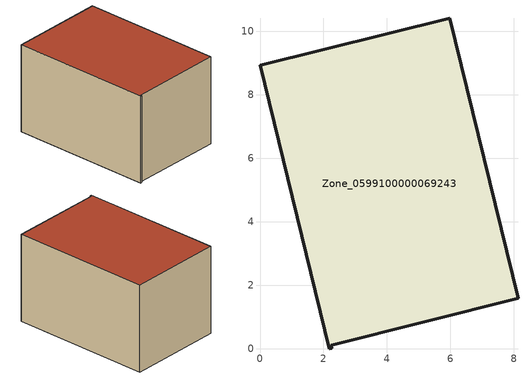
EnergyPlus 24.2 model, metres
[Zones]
Zone_0599100000069243
 floor ground (C_G): 8.13,1.59 2.25,0.12 2.27,0.02 2.18,0 0,8.93 5.97,10.42 z0
 wall outside (C_F): 8.13,1.59 5.97,10.42 0,8.93 2.18,0 2.27,0.02 2.25,0.12 8.13,1.59 z0:5.68
 roof outside (C_R): 2.25,0.12 8.13,1.59 5.97,10.42 0,8.93 2.18,0 2.27,0.02 z5.68
[BUILDING]
Pand.0599100000069243: North Axis=0; Terrain=City; Loads Convergence Tolerance Value=0.04; Temperature Convergence Tolerance Value=0.4; Solar Distribution=FullExterior; Maximum Number of Warmup Days=25; Minimum Number of Warmup Days=1
[Site:Location]
Rotterdam.The.Hague.AP_ZH_NLD Design_Conditions: Latitude=51.96; Longitude=4.45; Time Zone=1; Elevation=-4.5
[SITE:GROUNDTEMPERATURE:BUILDINGSURFACE]
18, 18, 18, 18, 18, 18, 18, 18, 18, 18, 18, 18
[MATERIAL] Thermal Absorptance=0.9; Solar Absorptance=0.7; Visible Absorptance=0.7
Name | Roughness | Thickness | Conductivity | Density | Specific Heat
G.TI.1946-1964 | MediumSmooth | 0.15 | 1 | 540 | 1210
F.TI.1946-1964 | Rough | 0.3 | 0.857143 | 1920 | 840
R.TI.1946-1964 | MediumRough | 0.2 | 0.277778 | 1500 | 1000
[CONSTRUCTION]
C_G: G.TI.1946-1964
C_F: F.TI.1946-1964
C_R: R.TI.1946-1964
[ZONE]
Zone_0599100000069243: Type=1; Multiplier=1; Ceiling Height=Autocalculate; Volume=Autocalculate; Floor Area=autocalculate; Part of Total Floor Area=Yes
[ZONEINFILTRATION:DESIGNFLOWRATE]
Infil_Zone_0599100000069243: Zone or ZoneList or Space or SpaceList=Zone_0599100000069243; Schedule=AlwaysOn; Design Flow Rate Calculation Method=Flow/Area; Flow Rate per Floor Area=0.003; Constant Term Coefficient=1; Temperature Term Coefficient=0; Velocity Term Coefficient=0; Velocity Squared Term Coefficient=0
[HVACTEMPLATE:ZONE:IDEALLOADSAIRSYSTEM]
Zone_0599100000069243: Maximum Heating Supply Air Temperature=50; Minimum Cooling Supply Air Temperature=13; Maximum Heating Supply Air Humidity Ratio=0.0156; Minimum Cooling Supply Air Humidity Ratio=0.0077; Heating Limit=NoLimit; Cooling Limit=NoLimit; Dehumidification Control Type=ConstantSensibleHeatRatio; Cooling Sensible Heat Ratio=0.7; Dehumidification Setpoint=60; Humidification Control Type=None; Humidification Setpoint=30; Outdoor Air Method=None; Outdoor Air Flow Rate per Person=0.00944; Outdoor Air Flow Rate per Zone Floor Area=0; Outdoor Air Flow Rate per Zone=0; Demand Controlled Ventilation Type=None; Outdoor Air Economizer Type=NoEconomizer; Heat Recovery Type=None; Sensible Heat Recovery Effectiveness=0.7; Latent Heat Recovery Effectiveness=0.65
[ZONECONTROL:THERMOSTAT]
ThermostatControl_Zone_0599100000069243: Zone or ZoneList=Zone_0599100000069243; Control Type Schedule=DualSetpointControlType; Control 1=Thermostat_Zone_0599100000069243; Temperature Difference Between Cutout And Setpoint=0
[THERMOSTATSETPOINT:DUALSETPOINT]
Thermostat_Zone_0599100000069243: Heating Setpoint Temperature Schedule=HeatingSetpoint_Zone_0599100000069243; Cooling Setpoint Temperature Schedule=CoolingSetpoint_Zone_0599100000069243
[SCHEDULE:COMPACT]
HeatingSetpoint_Zone_0599100000069243: Through: 12/31, For: AllDays, Until: 24:00, 21
CoolingSetpoint_Zone_0599100000069243: Through: 12/31, For: AllDays, Until: 24:00, 24
DualSetpointControlType: Through: 12/31, For: AllDays, Until: 24:00, 4
AlwaysOn: Through: 12/31, For: AllDays, Until: 24:00, 1
